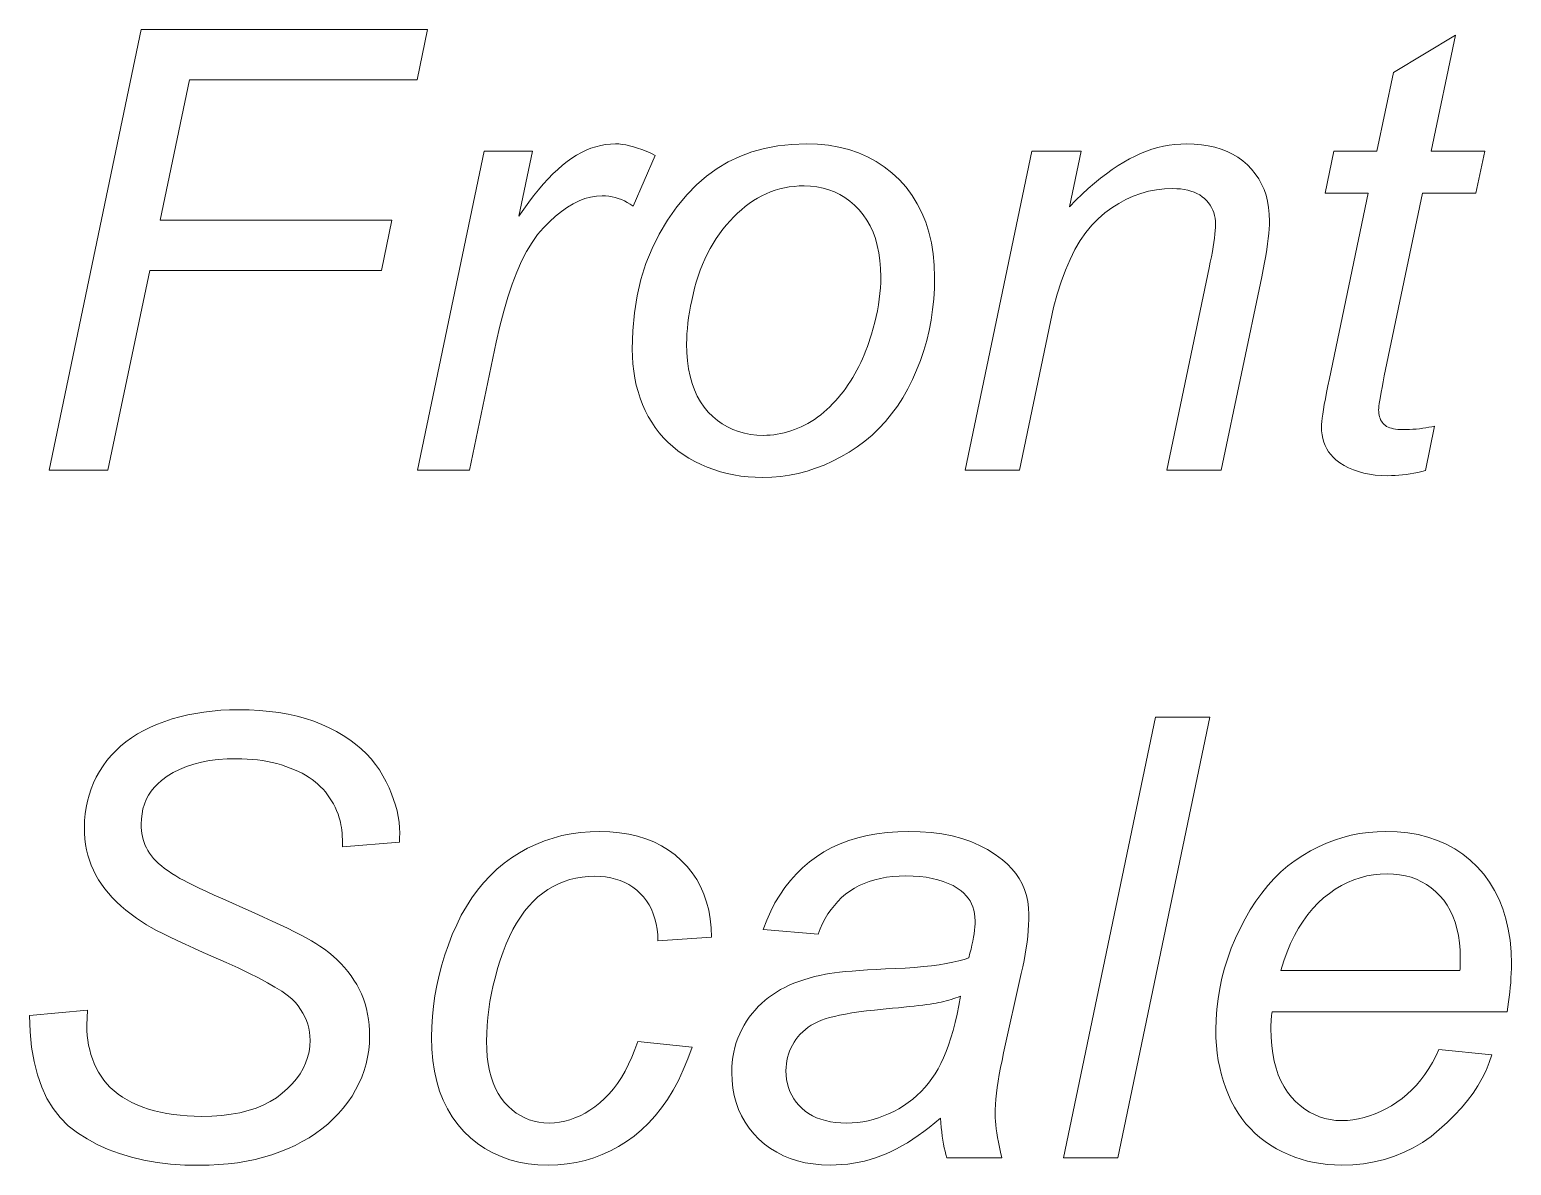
# Model space of a CAD drawing. Extents: x 0 to 297, y 0 to 535.
# Drawn here: x 158.57 to 172.02, y 448.86 to 459.18 of the extents above; entities that cross this region are included whole.
import ezdxf

# ---------------------------------------------------------------- set-up
doc = ezdxf.new("R2010")
doc.units = 0

msp = doc.modelspace()

# ---------------------------------------------------------------- linework, layer by layer
at = {"color": 7, "lineweight": 13}
for points in [[(158.746, 455.176), (159.581, 459.176), (162.181, 459.176), (162.086, 458.72), (160.02, 458.72), (159.756, 457.446), (161.859, 457.446), (161.764, 456.99), (159.66, 456.99), (159.281, 455.176)], [(171.322, 455.577), (171.24, 455.173), (171.205, 455.164), (171.169, 455.156), (171.134, 455.149), (171.1, 455.143), (171.065, 455.138), (171.031, 455.134), (170.997, 455.131), (170.963, 455.128), (170.93, 455.127), (170.896, 455.126), (170.838, 455.128), (170.783, 455.132), (170.73, 455.139), (170.68, 455.15), (170.631, 455.163), (170.586, 455.179), (170.542, 455.197), (170.501, 455.219), (170.463, 455.244), (170.427, 455.271), (170.402, 455.294), (170.38, 455.318), (170.36, 455.344), (170.343, 455.371), (170.329, 455.4), (170.317, 455.431), (170.308, 455.463), (170.301, 455.496), (170.297, 455.532), (170.296, 455.568), (170.297, 455.59), (170.299, 455.617), (170.302, 455.648), (170.307, 455.685), (170.314, 455.726), (170.321, 455.772), (170.331, 455.824), (170.341, 455.88), (170.353, 455.941), (170.367, 456.008), (170.719, 457.691), (170.329, 457.691), (170.408, 458.073), (170.798, 458.073), (170.948, 458.785), (171.513, 459.126), (171.292, 458.073), (171.777, 458.073), (171.696, 457.691), (171.213, 457.691), (170.877, 456.09), (170.865, 456.031), (170.854, 455.977), (170.845, 455.928), (170.837, 455.884), (170.83, 455.845), (170.824, 455.811), (170.82, 455.782), (170.817, 455.758), (170.815, 455.738), (170.814, 455.724), (170.815, 455.707), (170.816, 455.691), (170.819, 455.675), (170.822, 455.661), (170.827, 455.647), (170.832, 455.634), (170.839, 455.622), (170.847, 455.611), (170.855, 455.6), (170.865, 455.59), (170.875, 455.581), (170.887, 455.574), (170.901, 455.567), (170.915, 455.561), (170.931, 455.556), (170.948, 455.551), (170.967, 455.548), (170.987, 455.546), (171.008, 455.544), (171.03, 455.544), (171.062, 455.544), (171.094, 455.545), (171.125, 455.547), (171.155, 455.549), (171.185, 455.552), (171.214, 455.556), (171.242, 455.56), (171.269, 455.565), (171.296, 455.57)], [(162.091, 455.176), (162.697, 458.073), (163.133, 458.073), (163.011, 457.481), (163.055, 457.547), (163.1, 457.608), (163.144, 457.667), (163.188, 457.722), (163.232, 457.773), (163.276, 457.821), (163.319, 457.865), (163.363, 457.906), (163.406, 457.944), (163.449, 457.978), (163.492, 458.008), (163.535, 458.036), (163.578, 458.06), (163.622, 458.081), (163.665, 458.098), (163.709, 458.113), (163.753, 458.124), (163.797, 458.132), (163.842, 458.137), (163.887, 458.139), (163.917, 458.138), (163.948, 458.134), (163.981, 458.129), (164.015, 458.122), (164.051, 458.112), (164.088, 458.1), (164.126, 458.087), (164.166, 458.071), (164.207, 458.053), (164.249, 458.032), (164.048, 457.574), (164.022, 457.592), (163.995, 457.607), (163.968, 457.621), (163.941, 457.633), (163.913, 457.643), (163.885, 457.652), (163.856, 457.658), (163.827, 457.663), (163.797, 457.666), (163.767, 457.667), (163.715, 457.664), (163.662, 457.655), (163.61, 457.641), (163.557, 457.62), (163.504, 457.594), (163.451, 457.563), (163.397, 457.525), (163.343, 457.482), (163.289, 457.432), (163.234, 457.377), (163.181, 457.315), (163.13, 457.243), (163.081, 457.162), (163.035, 457.072), (162.991, 456.973), (162.949, 456.864), (162.91, 456.747), (162.873, 456.62), (162.838, 456.483), (162.806, 456.338), (162.561, 455.176)], [(164.039, 456.275), (164.044, 456.442), (164.059, 456.603), (164.084, 456.758), (164.119, 456.907), (164.164, 457.051), (164.219, 457.188), (164.284, 457.32), (164.359, 457.446), (164.444, 457.566), (164.539, 457.68), (164.624, 457.767), (164.714, 457.845), (164.809, 457.914), (164.909, 457.974), (165.015, 458.024), (165.125, 458.065), (165.241, 458.097), (165.362, 458.12), (165.488, 458.134), (165.619, 458.139), (165.722, 458.135), (165.821, 458.126), (165.915, 458.109), (166.006, 458.086), (166.092, 458.057), (166.175, 458.021), (166.253, 457.978), (166.327, 457.929), (166.397, 457.874), (166.464, 457.811), (166.525, 457.744), (166.579, 457.671), (166.627, 457.594), (166.669, 457.513), (166.704, 457.427), (166.733, 457.336), (166.755, 457.241), (166.771, 457.141), (166.781, 457.036), (166.784, 456.927), (166.782, 456.828), (166.776, 456.73), (166.766, 456.634), (166.752, 456.539), (166.734, 456.445), (166.712, 456.353), (166.685, 456.262), (166.655, 456.173), (166.621, 456.085), (166.582, 455.998), (166.54, 455.914), (166.495, 455.834), (166.446, 455.758), (166.394, 455.687), (166.338, 455.619), (166.279, 455.555), (166.216, 455.495), (166.15, 455.439), (166.081, 455.387), (166.008, 455.339), (165.933, 455.296), (165.857, 455.257), (165.781, 455.222), (165.704, 455.193), (165.626, 455.167), (165.547, 455.147), (165.467, 455.131), (165.387, 455.119), (165.306, 455.112), (165.224, 455.11), (165.156, 455.112), (165.091, 455.116), (165.026, 455.123), (164.963, 455.133), (164.901, 455.146), (164.84, 455.162), (164.78, 455.181), (164.721, 455.203), (164.664, 455.227), (164.608, 455.255), (164.554, 455.285), (164.503, 455.317), (164.454, 455.352), (164.408, 455.39), (164.364, 455.429), (164.323, 455.471), (164.285, 455.516), (164.249, 455.563), (164.216, 455.612), (164.185, 455.664), (164.158, 455.718), (164.133, 455.773), (164.111, 455.83), (164.092, 455.889), (164.076, 455.949), (164.063, 456.011), (164.053, 456.075), (164.045, 456.14), (164.041, 456.207)], [(167.06, 455.176), (167.666, 458.073), (168.113, 458.073), (168.007, 457.568), (168.065, 457.626), (168.122, 457.681), (168.178, 457.732), (168.234, 457.781), (168.289, 457.826), (168.343, 457.867), (168.397, 457.906), (168.449, 457.941), (168.501, 457.973), (168.552, 458.002), (168.603, 458.028), (168.654, 458.051), (168.706, 458.072), (168.757, 458.09), (168.809, 458.105), (168.861, 458.117), (168.913, 458.126), (168.965, 458.133), (169.018, 458.137), (169.071, 458.139), (169.14, 458.137), (169.205, 458.131), (169.268, 458.122), (169.328, 458.108), (169.385, 458.091), (169.439, 458.07), (169.489, 458.045), (169.537, 458.017), (169.582, 457.984), (169.623, 457.948), (169.661, 457.908), (169.695, 457.866), (169.726, 457.822), (169.752, 457.774), (169.774, 457.725), (169.792, 457.672), (169.806, 457.617), (169.816, 457.56), (169.822, 457.5), (169.824, 457.438), (169.823, 457.403), (169.821, 457.366), (169.817, 457.324), (169.812, 457.279), (169.806, 457.23), (169.798, 457.178), (169.789, 457.121), (169.778, 457.061), (169.766, 456.997), (169.753, 456.93), (169.385, 455.176), (168.891, 455.176), (169.275, 457.012), (169.286, 457.064), (169.296, 457.113), (169.305, 457.16), (169.312, 457.204), (169.318, 457.244), (169.324, 457.283), (169.328, 457.318), (169.33, 457.351), (169.332, 457.38), (169.333, 457.408), (169.332, 457.436), (169.329, 457.463), (169.324, 457.489), (169.317, 457.514), (169.308, 457.538), (169.297, 457.561), (169.284, 457.583), (169.269, 457.604), (169.252, 457.624), (169.233, 457.642), (169.212, 457.659), (169.19, 457.675), (169.165, 457.688), (169.139, 457.7), (169.111, 457.71), (169.082, 457.718), (169.05, 457.724), (169.017, 457.729), (168.982, 457.731), (168.945, 457.732), (168.87, 457.729), (168.797, 457.721), (168.725, 457.708), (168.655, 457.689), (168.587, 457.664), (168.52, 457.634), (168.455, 457.598), (168.392, 457.558), (168.33, 457.511), (168.27, 457.459), (168.212, 457.401), (168.158, 457.335), (168.106, 457.26), (168.058, 457.179), (168.013, 457.089), (167.971, 456.991), (167.932, 456.886), (167.897, 456.773), (167.864, 456.652), (167.835, 456.523), (167.554, 455.176)], [(164.533, 456.324), (164.535, 456.244), (164.541, 456.168), (164.551, 456.096), (164.565, 456.029), (164.582, 455.964), (164.604, 455.904), (164.629, 455.848), (164.659, 455.796), (164.692, 455.748), (164.73, 455.704), (164.77, 455.663), (164.813, 455.627), (164.857, 455.596), (164.904, 455.568), (164.953, 455.545), (165.004, 455.526), (165.057, 455.511), (165.112, 455.501), (165.169, 455.494), (165.229, 455.492), (165.261, 455.493), (165.292, 455.495), (165.324, 455.498), (165.355, 455.502), (165.387, 455.508), (165.418, 455.515), (165.449, 455.523), (165.48, 455.533), (165.512, 455.544), (165.543, 455.556), (165.574, 455.57), (165.604, 455.585), (165.634, 455.601), (165.664, 455.618), (165.693, 455.637), (165.722, 455.657), (165.75, 455.679), (165.778, 455.702), (165.805, 455.726), (165.832, 455.751), (165.858, 455.778), (165.884, 455.805), (165.909, 455.833), (165.933, 455.862), (165.956, 455.891), (165.978, 455.922), (166, 455.953), (166.021, 455.984), (166.041, 456.017), (166.06, 456.05), (166.078, 456.084), (166.096, 456.118), (166.113, 456.153), (166.129, 456.188), (166.145, 456.224), (166.16, 456.261), (166.174, 456.298), (166.187, 456.335), (166.199, 456.373), (166.211, 456.412), (166.227, 456.465), (166.242, 456.519), (166.254, 456.572), (166.265, 456.624), (166.275, 456.676), (166.282, 456.728), (166.288, 456.779), (166.292, 456.83), (166.295, 456.88), (166.296, 456.93), (166.294, 457.007), (166.288, 457.08), (166.278, 457.15), (166.264, 457.216), (166.246, 457.279), (166.225, 457.338), (166.199, 457.394), (166.169, 457.446), (166.136, 457.495), (166.098, 457.54), (166.057, 457.581), (166.015, 457.618), (165.97, 457.65), (165.923, 457.679), (165.875, 457.703), (165.824, 457.722), (165.771, 457.737), (165.716, 457.748), (165.659, 457.755), (165.6, 457.757), (165.554, 457.756), (165.509, 457.752), (165.465, 457.747), (165.421, 457.739), (165.378, 457.729), (165.337, 457.717), (165.295, 457.703), (165.255, 457.686), (165.216, 457.667), (165.177, 457.646), (165.139, 457.623), (165.102, 457.598), (165.066, 457.571), (165.03, 457.541), (164.995, 457.51), (164.961, 457.477), (164.928, 457.441), (164.895, 457.404), (164.863, 457.364), (164.832, 457.323), (164.802, 457.28), (164.774, 457.235), (164.747, 457.189), (164.722, 457.142), (164.698, 457.093), (164.676, 457.042), (164.656, 456.991), (164.638, 456.938), (164.621, 456.883), (164.606, 456.828), (164.592, 456.772), (164.579, 456.717), (164.569, 456.664), (164.559, 456.612), (164.551, 456.561), (164.545, 456.511), (164.54, 456.462), (164.536, 456.415), (164.534, 456.369)], [(158.57, 450.226), (159.094, 450.275), (159.088, 450.136), (159.09, 450.09), (159.093, 450.045), (159.098, 450), (159.105, 449.957), (159.115, 449.914), (159.127, 449.872), (159.141, 449.831), (159.157, 449.79), (159.175, 449.751), (159.195, 449.712), (159.218, 449.674), (159.243, 449.638), (159.271, 449.604), (159.302, 449.572), (159.336, 449.541), (159.373, 449.512), (159.412, 449.485), (159.454, 449.46), (159.499, 449.436), (159.547, 449.414), (159.597, 449.394), (159.649, 449.376), (159.703, 449.361), (159.758, 449.347), (159.816, 449.336), (159.875, 449.326), (159.936, 449.319), (159.999, 449.313), (160.064, 449.31), (160.131, 449.309), (160.225, 449.311), (160.314, 449.318), (160.398, 449.328), (160.478, 449.343), (160.554, 449.362), (160.625, 449.385), (160.691, 449.412), (160.753, 449.444), (160.811, 449.479), (160.863, 449.519), (160.911, 449.562), (160.954, 449.606), (160.992, 449.651), (161.025, 449.697), (161.053, 449.744), (161.075, 449.793), (161.093, 449.843), (161.106, 449.894), (161.113, 449.946), (161.116, 450), (161.114, 450.037), (161.11, 450.074), (161.104, 450.11), (161.094, 450.145), (161.082, 450.18), (161.068, 450.214), (161.05, 450.247), (161.03, 450.28), (161.007, 450.312), (160.982, 450.343), (160.95, 450.375), (160.909, 450.409), (160.858, 450.445), (160.797, 450.483), (160.728, 450.523), (160.648, 450.566), (160.56, 450.611), (160.462, 450.658), (160.354, 450.707), (160.237, 450.758), (160.146, 450.798), (160.06, 450.836), (159.981, 450.872), (159.908, 450.907), (159.84, 450.939), (159.779, 450.969), (159.723, 450.998), (159.674, 451.024), (159.631, 451.049), (159.593, 451.072), (159.541, 451.108), (159.491, 451.144), (159.444, 451.181), (159.4, 451.219), (159.359, 451.257), (159.32, 451.296), (159.285, 451.336), (159.252, 451.376), (159.222, 451.417), (159.195, 451.458), (159.171, 451.5), (159.149, 451.544), (159.129, 451.589), (159.113, 451.634), (159.099, 451.681), (159.087, 451.73), (159.078, 451.779), (159.072, 451.829), (159.068, 451.881), (159.067, 451.934), (159.068, 451.995), (159.073, 452.055), (159.082, 452.114), (159.094, 452.171), (159.109, 452.227), (159.128, 452.282), (159.15, 452.336), (159.175, 452.389), (159.204, 452.44), (159.236, 452.491), (159.271, 452.539), (159.31, 452.585), (159.351, 452.629), (159.396, 452.671), (159.444, 452.71), (159.495, 452.746), (159.55, 452.781), (159.607, 452.813), (159.667, 452.843), (159.731, 452.87), (159.797, 452.895), (159.865, 452.917), (159.934, 452.937), (160.005, 452.954), (160.078, 452.968), (160.152, 452.98), (160.228, 452.989), (160.306, 452.996), (160.385, 453), (160.466, 453.001), (160.563, 452.999), (160.656, 452.994), (160.746, 452.986), (160.833, 452.975), (160.917, 452.96), (160.997, 452.942), (161.075, 452.921), (161.15, 452.896), (161.222, 452.868), (161.29, 452.837), (161.356, 452.803), (161.417, 452.767), (161.475, 452.729), (161.529, 452.689), (161.58, 452.646), (161.627, 452.602), (161.67, 452.555), (161.709, 452.505), (161.745, 452.454), (161.777, 452.401), (161.806, 452.346), (161.832, 452.293), (161.855, 452.239), (161.874, 452.186), (161.891, 452.134), (161.905, 452.082), (161.915, 452.031), (161.923, 451.98), (161.927, 451.929), (161.929, 451.88), (161.929, 451.874), (161.929, 451.868), (161.929, 451.862), (161.928, 451.855), (161.928, 451.847), (161.928, 451.838), (161.928, 451.829), (161.927, 451.819), (161.927, 451.809), (161.926, 451.798), (161.41, 451.757), (161.41, 451.79), (161.409, 451.821), (161.408, 451.852), (161.406, 451.88), (161.403, 451.908), (161.4, 451.933), (161.396, 451.957), (161.391, 451.98), (161.386, 452.002), (161.38, 452.021), (161.369, 452.054), (161.356, 452.086), (161.342, 452.117), (161.327, 452.146), (161.311, 452.175), (161.293, 452.202), (161.275, 452.229), (161.255, 452.255), (161.234, 452.279), (161.211, 452.302), (161.187, 452.325), (161.162, 452.346), (161.135, 452.367), (161.106, 452.387), (161.075, 452.406), (161.043, 452.424), (161.009, 452.441), (160.973, 452.457), (160.935, 452.472), (160.896, 452.487), (160.856, 452.5), (160.814, 452.512), (160.771, 452.522), (160.728, 452.531), (160.684, 452.539), (160.638, 452.545), (160.592, 452.55), (160.545, 452.553), (160.496, 452.556), (160.447, 452.556), (160.362, 452.554), (160.28, 452.548), (160.203, 452.539), (160.129, 452.525), (160.059, 452.507), (159.993, 452.485), (159.931, 452.46), (159.873, 452.43), (159.818, 452.397), (159.768, 452.36), (159.733, 452.329), (159.701, 452.296), (159.673, 452.261), (159.649, 452.224), (159.629, 452.185), (159.612, 452.144), (159.599, 452.102), (159.59, 452.057), (159.584, 452.01), (159.582, 451.961), (159.583, 451.932), (159.585, 451.904), (159.589, 451.876), (159.595, 451.849), (159.601, 451.822), (159.61, 451.796), (159.62, 451.77), (159.631, 451.746), (159.644, 451.722), (159.659, 451.698), (159.675, 451.675), (159.694, 451.652), (159.716, 451.629), (159.74, 451.606), (159.766, 451.583), (159.795, 451.56), (159.826, 451.538), (159.86, 451.515), (159.896, 451.493), (159.934, 451.47), (159.967, 451.453), (160.007, 451.432), (160.055, 451.409), (160.11, 451.382), (160.174, 451.352), (160.245, 451.319), (160.324, 451.283), (160.411, 451.244), (160.506, 451.202), (160.608, 451.156), (160.692, 451.119), (160.77, 451.083), (160.843, 451.049), (160.91, 451.017), (160.973, 450.986), (161.029, 450.957), (161.081, 450.929), (161.127, 450.903), (161.168, 450.879), (161.203, 450.856), (161.246, 450.827), (161.286, 450.796), (161.325, 450.764), (161.362, 450.731), (161.396, 450.696), (161.429, 450.661), (161.459, 450.624), (161.488, 450.586), (161.514, 450.546), (161.539, 450.506), (161.561, 450.464), (161.581, 450.421), (161.599, 450.377), (161.614, 450.332), (161.627, 450.286), (161.637, 450.238), (161.645, 450.19), (161.651, 450.14), (161.655, 450.09), (161.656, 450.038), (161.654, 449.973), (161.648, 449.91), (161.638, 449.848), (161.624, 449.786), (161.607, 449.726), (161.585, 449.666), (161.559, 449.608), (161.529, 449.551), (161.496, 449.494), (161.458, 449.439), (161.417, 449.385), (161.373, 449.334), (161.326, 449.286), (161.276, 449.239), (161.223, 449.196), (161.166, 449.155), (161.107, 449.116), (161.045, 449.08), (160.979, 449.046), (160.911, 449.015), (160.84, 448.986), (160.767, 448.961), (160.692, 448.938), (160.616, 448.919), (160.537, 448.902), (160.456, 448.889), (160.373, 448.878), (160.288, 448.871), (160.201, 448.866), (160.112, 448.865), (159.978, 448.867), (159.85, 448.876), (159.727, 448.891), (159.608, 448.912), (159.495, 448.939), (159.386, 448.971), (159.283, 449.01), (159.184, 449.054), (159.091, 449.104), (159.003, 449.161), (158.921, 449.225), (158.848, 449.298), (158.783, 449.381), (158.727, 449.473), (158.68, 449.575), (158.641, 449.686), (158.61, 449.807), (158.588, 449.937), (158.575, 450.077)], [(167.953, 448.933), (168.788, 452.933), (169.282, 452.933), (168.447, 448.933)], [(164.09, 449.989), (164.584, 449.937), (164.545, 449.831), (164.503, 449.731), (164.458, 449.636), (164.41, 449.547), (164.359, 449.464), (164.305, 449.386), (164.247, 449.314), (164.186, 449.247), (164.123, 449.186), (164.056, 449.131), (163.986, 449.081), (163.915, 449.036), (163.842, 448.996), (163.767, 448.962), (163.69, 448.933), (163.611, 448.909), (163.53, 448.891), (163.448, 448.878), (163.363, 448.87), (163.277, 448.867), (163.184, 448.87), (163.095, 448.879), (163.01, 448.895), (162.928, 448.916), (162.849, 448.944), (162.775, 448.977), (162.703, 449.017), (162.636, 449.063), (162.572, 449.115), (162.511, 449.173), (162.456, 449.236), (162.406, 449.305), (162.362, 449.378), (162.324, 449.456), (162.291, 449.539), (162.265, 449.627), (162.244, 449.72), (162.23, 449.817), (162.221, 449.92), (162.218, 450.027), (162.22, 450.122), (162.226, 450.216), (162.235, 450.31), (162.248, 450.404), (162.265, 450.498), (162.286, 450.591), (162.31, 450.684), (162.339, 450.776), (162.371, 450.868), (162.406, 450.96), (162.446, 451.049), (162.488, 451.135), (162.534, 451.215), (162.583, 451.292), (162.635, 451.363), (162.691, 451.431), (162.749, 451.494), (162.811, 451.553), (162.877, 451.607), (162.945, 451.657), (163.016, 451.703), (163.089, 451.743), (163.165, 451.779), (163.242, 451.81), (163.321, 451.836), (163.402, 451.858), (163.485, 451.874), (163.57, 451.886), (163.657, 451.894), (163.746, 451.896), (163.837, 451.893), (163.925, 451.885), (164.009, 451.872), (164.088, 451.854), (164.164, 451.83), (164.236, 451.801), (164.304, 451.767), (164.369, 451.727), (164.429, 451.683), (164.485, 451.633), (164.537, 451.578), (164.584, 451.52), (164.625, 451.459), (164.66, 451.395), (164.69, 451.327), (164.715, 451.255), (164.734, 451.18), (164.747, 451.102), (164.756, 451.021), (164.758, 450.935), (164.273, 450.903), (164.271, 450.957), (164.265, 451.008), (164.257, 451.057), (164.246, 451.104), (164.231, 451.148), (164.214, 451.19), (164.193, 451.23), (164.17, 451.267), (164.143, 451.302), (164.113, 451.334), (164.081, 451.363), (164.046, 451.39), (164.01, 451.413), (163.972, 451.433), (163.931, 451.45), (163.889, 451.464), (163.845, 451.475), (163.798, 451.483), (163.75, 451.488), (163.7, 451.489), (163.641, 451.487), (163.584, 451.482), (163.528, 451.472), (163.474, 451.459), (163.422, 451.442), (163.371, 451.422), (163.322, 451.397), (163.274, 451.369), (163.228, 451.337), (163.184, 451.301), (163.141, 451.261), (163.1, 451.218), (163.061, 451.171), (163.024, 451.119), (162.989, 451.064), (162.956, 451.005), (162.925, 450.942), (162.895, 450.875), (162.867, 450.804), (162.842, 450.729), (162.818, 450.653), (162.797, 450.577), (162.778, 450.502), (162.762, 450.427), (162.748, 450.353), (162.737, 450.28), (162.729, 450.207), (162.722, 450.134), (162.719, 450.063), (162.717, 449.991), (162.719, 449.919), (162.724, 449.85), (162.732, 449.785), (162.744, 449.724), (162.758, 449.667), (162.776, 449.613), (162.798, 449.563), (162.822, 449.516), (162.85, 449.474), (162.881, 449.435), (162.915, 449.4), (162.95, 449.368), (162.986, 449.34), (163.024, 449.316), (163.064, 449.296), (163.105, 449.279), (163.148, 449.266), (163.192, 449.257), (163.238, 449.251), (163.285, 449.249), (163.333, 449.251), (163.38, 449.257), (163.427, 449.266), (163.474, 449.279), (163.52, 449.295), (163.566, 449.315), (163.611, 449.339), (163.656, 449.366), (163.701, 449.397), (163.745, 449.432), (163.788, 449.471), (163.829, 449.513), (163.868, 449.559), (163.905, 449.609), (163.941, 449.663), (163.974, 449.72), (164.006, 449.782), (164.036, 449.847), (164.064, 449.916)], [(166.837, 449.293), (166.786, 449.25), (166.736, 449.209), (166.685, 449.171), (166.635, 449.135), (166.586, 449.102), (166.537, 449.07), (166.488, 449.042), (166.439, 449.015), (166.391, 448.991), (166.344, 448.97), (166.296, 448.95), (166.247, 448.933), (166.198, 448.917), (166.148, 448.904), (166.098, 448.893), (166.047, 448.884), (165.995, 448.876), (165.943, 448.871), (165.89, 448.868), (165.836, 448.867), (165.757, 448.87), (165.682, 448.877), (165.609, 448.888), (165.54, 448.905), (165.474, 448.926), (165.411, 448.952), (165.351, 448.983), (165.294, 449.018), (165.24, 449.058), (165.189, 449.103), (165.143, 449.152), (165.101, 449.203), (165.064, 449.257), (165.032, 449.313), (165.005, 449.372), (164.983, 449.434), (164.966, 449.499), (164.954, 449.566), (164.946, 449.635), (164.944, 449.708), (164.945, 449.756), (164.948, 449.803), (164.954, 449.848), (164.962, 449.893), (164.971, 449.936), (164.984, 449.979), (164.998, 450.02), (165.015, 450.06), (165.033, 450.099), (165.054, 450.137), (165.077, 450.174), (165.101, 450.209), (165.127, 450.243), (165.154, 450.275), (165.183, 450.306), (165.213, 450.335), (165.245, 450.363), (165.277, 450.389), (165.312, 450.414), (165.348, 450.438), (165.385, 450.46), (165.424, 450.48), (165.465, 450.5), (165.507, 450.518), (165.551, 450.535), (165.597, 450.55), (165.644, 450.565), (165.693, 450.578), (165.743, 450.589), (165.795, 450.6), (165.831, 450.606), (165.874, 450.612), (165.922, 450.618), (165.976, 450.624), (166.036, 450.629), (166.102, 450.634), (166.175, 450.639), (166.253, 450.644), (166.337, 450.648), (166.427, 450.652), (166.517, 450.656), (166.602, 450.662), (166.682, 450.669), (166.757, 450.677), (166.826, 450.686), (166.89, 450.696), (166.949, 450.708), (167.003, 450.721), (167.051, 450.735), (167.094, 450.75), (167.105, 450.79), (167.115, 450.828), (167.123, 450.865), (167.131, 450.901), (167.137, 450.935), (167.142, 450.968), (167.146, 450.999), (167.149, 451.029), (167.151, 451.058), (167.151, 451.086), (167.15, 451.119), (167.146, 451.151), (167.14, 451.182), (167.131, 451.211), (167.12, 451.239), (167.106, 451.265), (167.09, 451.29), (167.071, 451.313), (167.05, 451.335), (167.026, 451.356), (166.99, 451.382), (166.951, 451.405), (166.908, 451.425), (166.863, 451.443), (166.814, 451.458), (166.762, 451.47), (166.708, 451.48), (166.649, 451.487), (166.588, 451.491), (166.524, 451.492), (166.463, 451.491), (166.404, 451.487), (166.347, 451.48), (166.293, 451.47), (166.241, 451.458), (166.191, 451.442), (166.144, 451.425), (166.098, 451.404), (166.056, 451.38), (166.015, 451.354), (165.976, 451.326), (165.94, 451.295), (165.906, 451.261), (165.874, 451.225), (165.844, 451.188), (165.816, 451.147), (165.791, 451.105), (165.767, 451.06), (165.746, 451.012), (165.727, 450.963), (165.228, 451.006), (165.26, 451.091), (165.296, 451.171), (165.335, 451.247), (165.378, 451.319), (165.425, 451.387), (165.475, 451.451), (165.529, 451.511), (165.586, 451.567), (165.647, 451.619), (165.712, 451.667), (165.78, 451.71), (165.851, 451.749), (165.926, 451.784), (166.005, 451.813), (166.087, 451.839), (166.172, 451.859), (166.261, 451.875), (166.353, 451.887), (166.449, 451.894), (166.548, 451.896), (166.654, 451.893), (166.754, 451.886), (166.851, 451.873), (166.942, 451.855), (167.03, 451.832), (167.113, 451.804), (167.191, 451.77), (167.265, 451.732), (167.335, 451.688), (167.4, 451.639), (167.445, 451.6), (167.486, 451.558), (167.522, 451.515), (167.553, 451.468), (167.58, 451.42), (167.601, 451.369), (167.618, 451.316), (167.63, 451.26), (167.637, 451.203), (167.64, 451.143), (167.639, 451.096), (167.637, 451.047), (167.633, 450.997), (167.629, 450.945), (167.623, 450.892), (167.615, 450.838), (167.606, 450.782), (167.596, 450.725), (167.584, 450.666), (167.571, 450.605), (167.41, 449.885), (167.396, 449.818), (167.383, 449.753), (167.371, 449.69), (167.362, 449.63), (167.353, 449.573), (167.346, 449.519), (167.341, 449.467), (167.337, 449.417), (167.335, 449.37), (167.334, 449.326), (167.335, 449.297), (167.336, 449.266), (167.339, 449.233), (167.344, 449.197), (167.349, 449.159), (167.356, 449.119), (167.363, 449.076), (167.372, 449.031), (167.383, 448.983), (167.394, 448.933), (166.895, 448.933), (166.887, 448.962), (166.879, 448.993), (166.872, 449.025), (166.866, 449.058), (166.86, 449.094), (166.854, 449.13), (166.849, 449.169), (166.845, 449.209), (166.841, 449.25)], [(171.361, 449.918), (171.842, 449.869), (171.818, 449.797), (171.789, 449.727), (171.755, 449.657), (171.716, 449.588), (171.671, 449.52), (171.62, 449.452), (171.565, 449.386), (171.504, 449.319), (171.437, 449.254), (171.365, 449.189), (171.29, 449.128), (171.211, 449.073), (171.129, 449.025), (171.045, 448.983), (170.957, 448.948), (170.867, 448.919), (170.774, 448.896), (170.678, 448.88), (170.579, 448.87), (170.477, 448.867), (170.413, 448.869), (170.351, 448.873), (170.289, 448.881), (170.228, 448.891), (170.169, 448.904), (170.11, 448.921), (170.053, 448.94), (169.996, 448.962), (169.941, 448.988), (169.887, 449.016), (169.834, 449.047), (169.784, 449.081), (169.737, 449.117), (169.692, 449.157), (169.65, 449.198), (169.61, 449.243), (169.573, 449.29), (169.539, 449.34), (169.507, 449.393), (169.477, 449.448), (169.451, 449.506), (169.427, 449.565), (169.406, 449.626), (169.387, 449.688), (169.372, 449.752), (169.359, 449.817), (169.349, 449.884), (169.342, 449.953), (169.338, 450.023), (169.337, 450.095), (169.339, 450.19), (169.346, 450.284), (169.357, 450.377), (169.372, 450.47), (169.392, 450.563), (169.416, 450.654), (169.444, 450.746), (169.477, 450.836), (169.515, 450.926), (169.556, 451.016), (169.602, 451.103), (169.649, 451.185), (169.7, 451.263), (169.753, 451.336), (169.808, 451.405), (169.867, 451.469), (169.927, 451.528), (169.991, 451.583), (170.057, 451.633), (170.125, 451.679), (170.196, 451.72), (170.267, 451.757), (170.34, 451.79), (170.414, 451.818), (170.489, 451.842), (170.565, 451.861), (170.642, 451.876), (170.721, 451.887), (170.8, 451.894), (170.881, 451.896), (170.983, 451.893), (171.08, 451.883), (171.173, 451.867), (171.262, 451.844), (171.347, 451.815), (171.428, 451.78), (171.505, 451.738), (171.577, 451.69), (171.645, 451.635), (171.709, 451.574), (171.768, 451.507), (171.821, 451.436), (171.867, 451.36), (171.907, 451.279), (171.941, 451.193), (171.969, 451.103), (171.991, 451.008), (172.007, 450.909), (172.016, 450.804), (172.019, 450.695), (172.019, 450.653), (172.017, 450.61), (172.015, 450.567), (172.013, 450.523), (172.009, 450.48), (172.005, 450.436), (172, 450.392), (171.994, 450.348), (171.988, 450.303), (171.981, 450.259), (169.847, 450.259), (169.845, 450.242), (169.843, 450.226), (169.841, 450.21), (169.84, 450.194), (169.839, 450.178), (169.838, 450.163), (169.837, 450.148), (169.837, 450.134), (169.836, 450.12), (169.836, 450.106), (169.838, 450.027), (169.844, 449.951), (169.853, 449.879), (169.866, 449.812), (169.883, 449.748), (169.903, 449.687), (169.928, 449.631), (169.956, 449.579), (169.987, 449.53), (170.023, 449.485), (170.061, 449.445), (170.101, 449.408), (170.143, 449.376), (170.186, 449.348), (170.231, 449.325), (170.277, 449.305), (170.325, 449.29), (170.375, 449.28), (170.427, 449.273), (170.48, 449.271), (170.531, 449.273), (170.581, 449.278), (170.632, 449.286), (170.682, 449.298), (170.732, 449.313), (170.782, 449.331), (170.831, 449.353), (170.881, 449.378), (170.93, 449.406), (170.979, 449.438), (171.027, 449.472), (171.073, 449.51), (171.117, 449.551), (171.158, 449.594), (171.198, 449.641), (171.235, 449.69), (171.27, 449.743), (171.302, 449.798), (171.333, 449.856)], [(169.926, 450.635), (171.552, 450.635), (171.553, 450.65), (171.553, 450.664), (171.554, 450.677), (171.554, 450.689), (171.554, 450.701), (171.555, 450.711), (171.555, 450.721), (171.555, 450.73), (171.555, 450.737), (171.555, 450.744), (171.553, 450.817), (171.548, 450.886), (171.538, 450.952), (171.525, 451.014), (171.509, 451.072), (171.488, 451.127), (171.464, 451.179), (171.436, 451.227), (171.405, 451.272), (171.37, 451.313), (171.331, 451.351), (171.291, 451.385), (171.249, 451.414), (171.204, 451.44), (171.157, 451.462), (171.109, 451.48), (171.058, 451.493), (171.005, 451.503), (170.949, 451.509), (170.892, 451.511), (170.829, 451.509), (170.768, 451.502), (170.707, 451.492), (170.648, 451.476), (170.59, 451.457), (170.532, 451.433), (170.476, 451.404), (170.421, 451.371), (170.368, 451.334), (170.315, 451.293), (170.264, 451.247), (170.216, 451.197), (170.171, 451.142), (170.128, 451.083), (170.087, 451.019), (170.05, 450.951), (170.015, 450.879), (169.983, 450.802), (169.953, 450.721)], [(167.02, 450.401), (166.999, 450.393), (166.978, 450.385), (166.957, 450.378), (166.935, 450.371), (166.913, 450.365), (166.89, 450.358), (166.868, 450.353), (166.845, 450.347), (166.821, 450.342), (166.798, 450.338), (166.773, 450.334), (166.744, 450.329), (166.712, 450.325), (166.677, 450.32), (166.639, 450.315), (166.598, 450.311), (166.554, 450.306), (166.506, 450.301), (166.455, 450.296), (166.401, 450.292), (166.317, 450.284), (166.239, 450.275), (166.165, 450.267), (166.097, 450.258), (166.033, 450.248), (165.975, 450.238), (165.922, 450.228), (165.874, 450.217), (165.83, 450.206), (165.792, 450.195), (165.758, 450.182), (165.725, 450.168), (165.694, 450.153), (165.665, 450.137), (165.637, 450.119), (165.611, 450.099), (165.587, 450.078), (165.565, 450.056), (165.544, 450.033), (165.525, 450.008), (165.508, 449.982), (165.493, 449.955), (165.479, 449.928), (165.467, 449.901), (165.458, 449.873), (165.449, 449.844), (165.443, 449.815), (165.439, 449.785), (165.436, 449.755), (165.435, 449.724), (165.436, 449.683), (165.441, 449.644), (165.448, 449.606), (165.458, 449.57), (165.471, 449.535), (165.487, 449.502), (165.505, 449.47), (165.527, 449.439), (165.551, 449.41), (165.578, 449.383), (165.608, 449.358), (165.64, 449.335), (165.675, 449.315), (165.712, 449.297), (165.752, 449.283), (165.794, 449.271), (165.838, 449.261), (165.885, 449.255), (165.934, 449.251), (165.986, 449.249), (166.035, 449.251), (166.084, 449.254), (166.132, 449.261), (166.18, 449.27), (166.227, 449.282), (166.274, 449.296), (166.321, 449.313), (166.367, 449.332), (166.413, 449.354), (166.458, 449.379), (166.503, 449.406), (166.545, 449.435), (166.585, 449.466), (166.624, 449.499), (166.661, 449.534), (166.696, 449.571), (166.728, 449.61), (166.759, 449.652), (166.788, 449.695), (166.816, 449.74), (166.841, 449.789), (166.866, 449.841), (166.889, 449.897), (166.911, 449.957), (166.932, 450.021), (166.952, 450.089), (166.971, 450.161), (166.989, 450.237), (167.005, 450.317)]]:
    msp.add_lwpolyline(points, close=True, dxfattribs=at)

doc.saveas('drawing.dxf')
